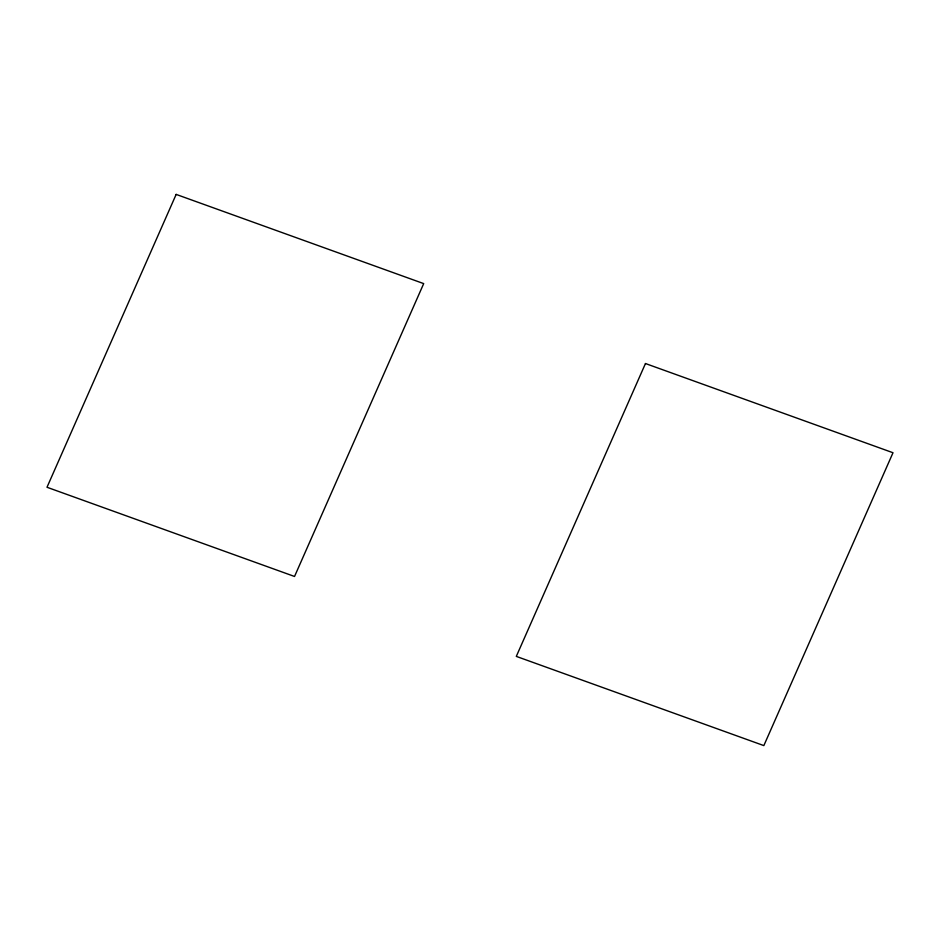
<?xml version="1.0" encoding="UTF-8"?>
<svg xmlns="http://www.w3.org/2000/svg" width="940" height="940" viewBox="0 0 940 940"><rect width="100%" height="100%" fill="white"/><g stroke="black" fill="none" stroke-linecap="round" stroke-linejoin="round"><path stroke-width="1.41" d="M176.156 194.404L47 487.261L294.537 576.467L423.693 283.61L176.156 194.404M645.463 363.533L516.307 656.39L763.844 745.596L893 452.739L645.463 363.533"/></g></svg>
